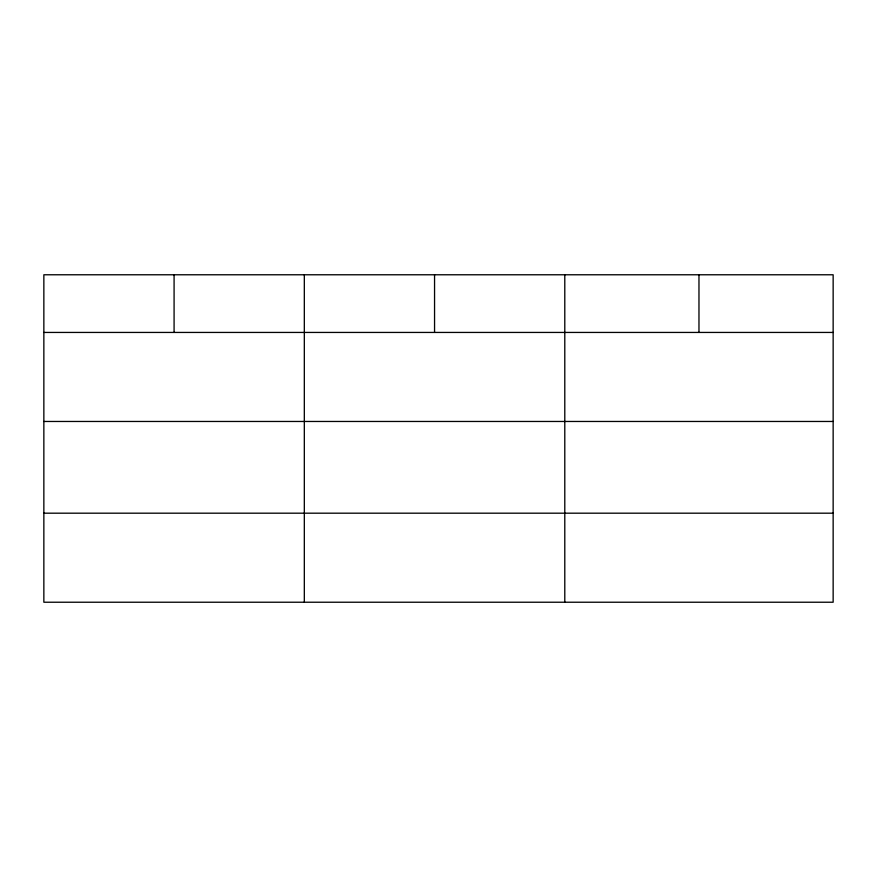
<?xml version="1.0" encoding="UTF-8"?>
<svg xmlns="http://www.w3.org/2000/svg" width="877" height="877" viewBox="0 0 877 877"><rect width="100%" height="100%" fill="white"/><g stroke="black" fill="none" stroke-linecap="round" stroke-linejoin="round"><path stroke-width="1.32" d="M833.15 421.464L833.15 274.775L43.85 274.775L43.85 602.225L833.15 602.225L833.15 421.464L43.85 421.464M43.85 332.438L833.15 332.438M43.85 513.188L833.15 513.188M698.969 274.775L698.969 332.438M564.788 274.775L564.788 602.225M434.553 274.775L434.553 332.438M304.319 274.775L304.319 602.225M174.084 274.775L174.084 332.438"/></g></svg>
